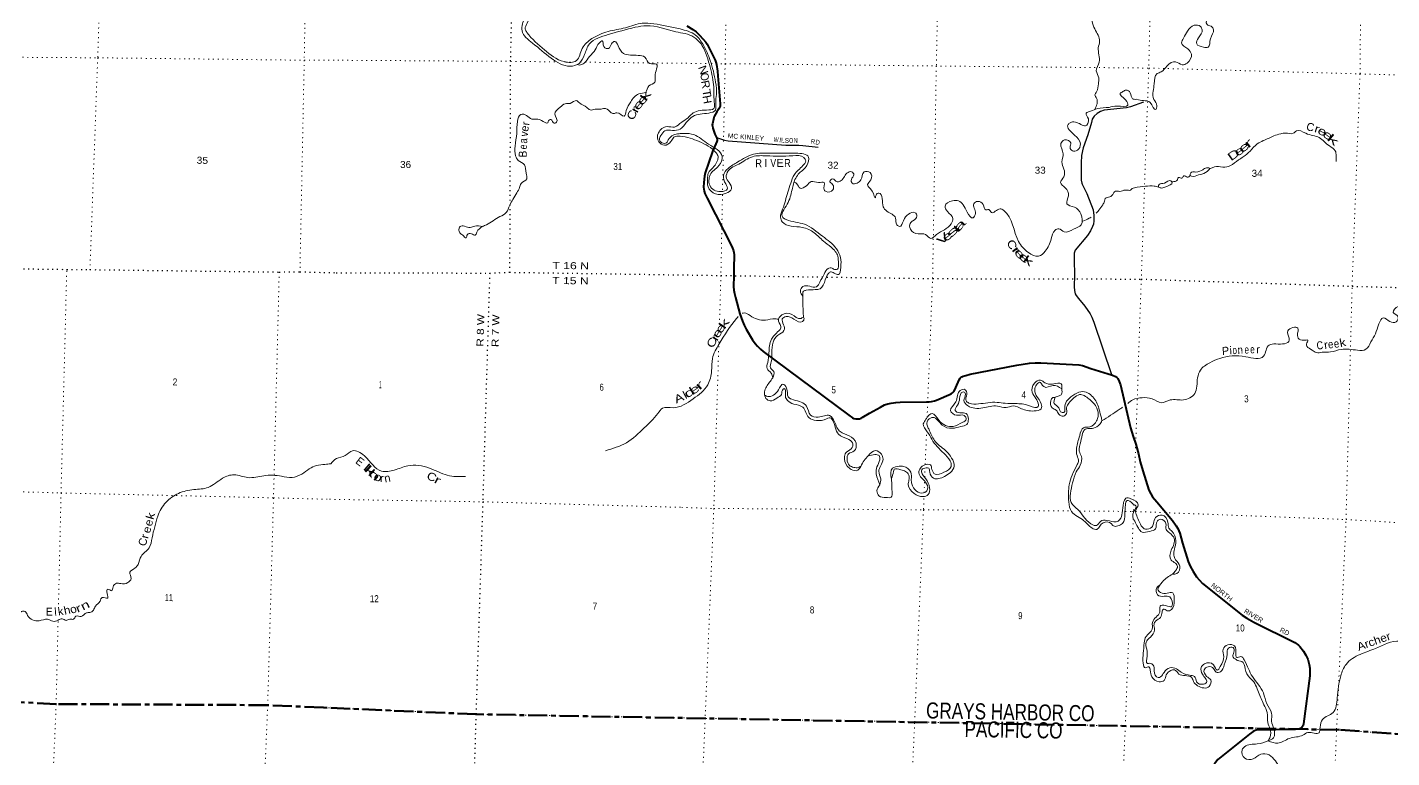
# Model space of a CAD drawing. Header units: feet. Extents: x -757852 to -501257, y -360805 to -170898.
# Drawn here: x -667449 to -633352, y -250589 to -232356 of the extents above; entities that cross this region are included whole.
import ezdxf
from ezdxf.enums import TextEntityAlignment as Align

# ---------------------------------------------------------------- set-up
doc = ezdxf.new("R2010")
doc.units = ezdxf.units.FT
doc.header["$LTSCALE"] = 80
doc.linetypes.add('DOTTED', pattern=[1.5, 0.3, -1.2])
doc.linetypes.add('LONG_DASH_SHORT_DASH', pattern=[9.9, 6, -1.2, 1.5, -1.2])
for name, color, linetype, lineweight in [('11', 7, 'LONG_DASH_SHORT_DASH', 60), ('26', 7, 'Continuous', 40), ('27', 7, 'Continuous', 13), ('29', 7, 'Continuous', 25), ('39', 7, 'Continuous', 13), ('41', 7, 'Continuous', 13), ('6', 7, 'DOTTED', 25), ('7', 7, 'DOTTED', 13)]:
    doc.layers.add(name, color=color, linetype=linetype, lineweight=lineweight)
doc.layers.add('12', color=7, linetype='Continuous')
doc.layers.add('30', color=7, linetype='Continuous')

msp = doc.modelspace()

# ---------------------------------------------------------------- linework, layer by layer
at = {"layer": '11'}
for points in [[(-660043.88, -249339.31), (-661440.85, -249277.41), (-666726.85, -249250.28), (-672030.42, -248983.75), (-677318.16, -248942.52), (-682575.42, -248879.8), (-687321.2, -248813.02), (-691470.39, -248582.53)], [(-628624.4, -250336.69), (-634658.23, -249892.33), (-634658.31, -249894.33), (-656215.38, -249505.67), (-660043.88, -249339.31)]]:
    msp.add_lwpolyline(points, dxfattribs=at)
at = {"layer": '26'}
for points in [[(-650963.66, -232316.37), (-650815.52, -232411.55), (-650737.02, -232467.37), (-650658.27, -232541.48), (-650559.35, -232649.28), (-650495.3, -232725.77), (-650459.15, -232774.35), (-650429.71, -232827.97), (-650259.75, -233172.53), (-650240.16, -233222.93), (-650225.7, -233287.02), (-650203.98, -233450.28), (-650194.67, -233563.85)], [(-650194.67, -233563.85), (-650136.8, -234269.58), (-650137.9, -234325.77), (-650146.37, -234361.74), (-650164.75, -234393.99), (-650218.72, -234463.52), (-650253.59, -234524.23), (-650280.45, -234582.11), (-650300.42, -234651.43), (-650327.96, -234764.02), (-650331.57, -234792.45), (-650327.15, -234823.39), (-650315.57, -234871.51), (-650264.28, -235020.95), (-650217.81, -235121.33), (-650210.2, -235153.7), (-650210.2, -235164.04), (-650212.27, -235185.74), (-650217.1, -235207.85), (-650323.3, -235457.17), (-650512.66, -235984.87), (-650526.81, -236071.03), (-650538.3, -236233.3), (-650547.47, -236343.9), (-650543.34, -236393.51), (-650534.26, -236442.66), (-650516.48, -236507.21), (-650462.65, -236622.46), (-649833.23, -237845.84), (-649801.66, -237935.63), (-649791.33, -237981.11), (-649786.21, -238036.75), (-649789.11, -238374.58), (-649794.12, -238557.43), (-649798.5, -238828.82), (-649790.29, -238916.53), (-649777.9, -238999.21), (-649752.63, -239102.16), (-649641.26, -239504.78), (-649578.54, -239688.64), (-649537.22, -239794.06), (-649487.07, -239892.98), (-649327.53, -240158.93), (-649259.35, -240251.96), (-649199.44, -240313.97), (-649127.13, -240390.46), (-649061.65, -240452.66), (-646922.34, -242040.57), (-646828.77, -242103.14), (-646791.58, -242121.75), (-646744.67, -242131.97), (-646692.42, -242134.15), (-646651.1, -242127.95), (-646611.85, -242113.48), (-646582.32, -242098.06), (-646401.04, -241990.46), (-646123.19, -241835.58)], [(-646123.19, -241835.58), (-646026.65, -241781.76), (-645943.52, -241752.76), (-645859.9, -241737.96), (-645741.06, -241721.75), (-645633.54, -241714.59), (-644981.05, -241707.81), (-644909.52, -241704.19), (-644849.61, -241693.85), (-644779.36, -241677.31), (-644727.63, -241661.35), (-644363.28, -241504.55), (-644320.73, -241472.66), (-644289.74, -241435.45), (-644244.55, -241348.25), (-644164.79, -241158.25), (-644137.89, -241116.07), (-644123.43, -241101.6), (-644094.51, -241082.99), (-644062.67, -241067.69), (-643997.41, -241045.78), (-643889.58, -241016.09), (-642721.37, -240790.01), (-642407.42, -240739.88), (-642260.99, -240728.47), (-642118.44, -240734.67), (-641166.83, -240778.12), (-641078.24, -240797.72), (-640868.64, -240876.22), (-640333.33, -241037.87), (-640256, -241070.6), (-640219.85, -241096.44), (-640199.65, -241121.52), (-640159.93, -241199.8), (-640129.44, -241285.18), (-639876.45, -242351.09), (-639808.71, -242570.36), (-639746.74, -242760.54), (-639693.02, -242942.46), (-639680.1, -243004.43), (-639639.34, -243201.14), (-639571.67, -243431.08), (-639421.1, -243913.67), (-639374.87, -244005), (-639326.77, -244078.27), (-639222.69, -244198.99), (-638832.08, -244668.81), (-638736.49, -244800.88), (-638695.17, -244867.03), (-638648.9, -244983.7), (-638575.9, -245231.95), (-638438.39, -245687.89), (-638391.49, -245811.74), (-638313.36, -245944.2), (-638231.78, -246074.1), (-638155.97, -246154.9), (-638077.15, -246241.04), (-637090.83, -247029.75), (-636972.18, -247103.75), (-636799.66, -247206.03), (-635772.25, -247710.69), (-635680.98, -247779.72), (-635649.98, -247810.74), (-635557.07, -247926.26), (-635495.04, -248031.92), (-635448.28, -248133.66), (-635412.4, -248259.32), (-635400.25, -248350.76), (-635395.66, -248546.06), (-635558.51, -249746.64), (-635566.31, -249783.89), (-635578.71, -249810.76), (-635599.37, -249837.63), (-635617.96, -249852.1), (-635657.21, -249866.57), (-635757.03, -249883.74)], [(-635757.03, -249883.74), (-636097.43, -249888.6), (-636248.64, -249894.78), (-636667.46, -249895.51), (-636739.77, -249901.72), (-636776.96, -249916.19), (-636814.14, -249934.79), (-636906.92, -249999.9), (-637698.36, -250636.92), (-637757.26, -250711.03), (-637779.99, -250746.17), (-637803.41, -250803.81), (-637829.57, -250899.15), (-637842.97, -250995.38), (-637869.49, -252525.12), (-637863.66, -252622.17), (-637844.88, -252723.21), (-637789.36, -252902.39), (-637751.23, -253010.48)]]:
    msp.add_lwpolyline(points, dxfattribs=at)
at = {"layer": '29'}
for points in [[(-639552.15, -234223.11), (-639882.72, -234337.89), (-639980.2, -234362.34), (-640539.67, -234424.65), (-640628.19, -234457.59), (-640715.62, -234508.24), (-640784.65, -234577.29), (-640836.53, -234652.83), (-640858.27, -234729.22), (-640947.3, -235043.25), (-641062.63, -235361.44), (-641102.16, -235553.3), (-641112.68, -235739.12), (-641114.59, -236004.8), (-641109.99, -236175.15), (-641097.57, -236243.87), (-641083.76, -236271.5), (-640967.13, -236503.69), (-640816.37, -236915.68), (-640793.86, -237054.15), (-640793.86, -237187.66), (-640806.8, -237266.5), (-640826.07, -237330.38), (-640881.29, -237436.26), (-640954.29, -237550.01), (-641258.62, -237919.67), (-641283.75, -237991.92), (-641291.39, -238168.1), (-641276.69, -238533.13), (-641290.84, -238831.22), (-641280.75, -238927.82), (-641258.62, -239010.77), (-641240.22, -239047.6), (-641182, -239124.29), (-641018.63, -239314.11), (-640883.62, -239511.34), (-640844.47, -239595.45), (-640799.13, -239715.53), (-640357.87, -241027.48)], [(-650224.83, -235106.16), (-650022.18, -235175.86), (-649937.34, -235189.6), (-648495.28, -235302.35), (-648165.71, -235300.09), (-648066.08, -235303.42), (-647688.17, -235349.49)]]:
    msp.add_lwpolyline(points, dxfattribs=at)
at = {"layer": '39'}
for points in [[(-640248.23, -220113.75), (-640119.22, -220413.12), (-639933.83, -220693.3), (-639976.19, -220868.79), (-640295.21, -221187.27), (-640570.31, -221400.71), (-640660.82, -221687.13), (-640717.88, -221880.2), (-640810.32, -221991.55), (-640945.5, -222232.11), (-641232.94, -222453.16), (-641487.92, -222608.99), (-641594.62, -222840.51), (-641516.63, -223084.67), (-641523.38, -223277.53), (-641508.93, -223497.29), (-641469.93, -223820.52), (-641165.3, -224028.52), (-640941.68, -224078.75), (-640883.82, -224092.89), (-640926.8, -224401.12), (-640712.03, -224704.47), (-640543.53, -224949.85), (-640362.55, -225183.61), (-640145.96, -225434.74), (-640175.57, -225763.56), (-640194.39, -225841.33), (-640306.6, -226000.25), (-640246.97, -226366.45), (-640180.9, -226606.16), (-640042.59, -227081.78), (-640125.19, -227487.15), (-640121.07, -227714.59), (-639861.53, -228003.46), (-639638, -228114.03), (-639507.78, -228245.4), (-639546.26, -228425.05), (-639459.5, -228591.08), (-639356.45, -228751.66), (-639218.83, -228786.74), (-639059.02, -228935.27), (-638929.31, -229139.03), (-638810.93, -229263.95), (-638796.12, -229588.32), (-638878.53, -230046), (-638737.89, -230282.34), (-638675.6, -230457.55), (-638618.54, -230552.11), (-638632.85, -230615.97), (-638616.47, -230723.16), (-638616.04, -230825.76), (-638403.76, -230970.12), (-638416.65, -231108.45), (-638388.07, -231212.06), (-638271.28, -231324.85), (-638216.09, -231415.32), (-638225.75, -231461.24), (-638200.17, -231592.9), (-638165.52, -231753.04), (-638071.47, -231883.12), (-637964.54, -232047.86), (-637966.95, -232289.14), (-637867.65, -232326.89), (-637802.34, -232415.71), (-637882.7, -232642.15), (-637936.38, -232853.44), (-638055.03, -232851.21), (-638225.13, -232766.69), (-638181.67, -232617.38), (-638088.08, -232415.56), (-638129.63, -232337.64), (-638285.48, -232305.92), (-638453.47, -232448.77), (-638558.27, -232626.05), (-638602.75, -232747.16), (-638449.04, -232897.48), (-638357, -233027.49), (-638463.35, -233248.97), (-638589.57, -233290.72), (-638751.91, -233214.52), (-638966.94, -233321.49), (-639112.97, -233469.14), (-639215.07, -233511.76), (-639286.3, -233764.67), (-639314.94, -233950.71), (-639293.98, -234156.62), (-639223.08, -234316.05), (-639252.58, -234411.55), (-639387.3, -234235.76), (-639552.56, -234185.6), (-639724.49, -234153.31)], [(-640770.42, -234403.84), (-640727.72, -234127.52), (-640767.04, -234043.65), (-640728.06, -233964.58), (-640681.05, -233771.15), (-640671.76, -233620.63), (-640733.98, -233443.41), (-640661.86, -233222.72), (-640683.59, -232865.91), (-640651.91, -232708.14), (-640773.88, -232398.04), (-640843, -232015.41), (-640695.97, -231666.65), (-640563.75, -231395.81), (-640711.39, -231014.39), (-640975.18, -230616.76), (-641561.81, -230129.14), (-641732.43, -230117.01), (-641862.53, -229866.97), (-642132.14, -229750.73), (-642253.64, -229484.9), (-642416.52, -229078.8), (-642692.98, -228813.47), (-642983.36, -228658.27), (-643200.76, -228660.56), (-643408.64, -228447.97), (-643632.28, -228283.09), (-643863.5, -228047.53), (-644088.38, -228033.46), (-644457.55, -228002.17), (-644848.74, -228082.73), (-645129.28, -228221.55), (-645303.75, -228434.57), (-645569.73, -228847.47), (-645821.6, -229029.55), (-646122.5, -229002.71), (-646351.13, -228980.46), (-646501.35, -229075.67), (-646595, -229106.52), (-646767.9, -228929.37), (-647091.71, -228406.89), (-647095.79, -228235.77)], [(-659537.65, -231805.61), (-659320.69, -231924.45), (-659224.64, -231939.95), (-659002.22, -231736.7), (-658821.41, -231745.17), (-658629.38, -231778.18), (-658612.95, -231481.07), (-658594.78, -231019.09), (-658403.68, -230675.93), (-658143.51, -230371.44), (-657812.65, -230232.4), (-657639.36, -230168.19), (-657472.57, -230059.5), (-657237.53, -230013.59), (-657086.31, -230004.91), (-656812.66, -230062.96), (-656540.44, -230219.52), (-656259.87, -230310.01), (-655981.28, -230342.09), (-655951.01, -230224.49), (-655957.28, -230001), (-656034.72, -229913.75), (-656293.73, -229954.78), (-656664.51, -229969.69), (-656989.52, -229769.01), (-657068.14, -229542.93), (-656790.72, -229263.19), (-656564.68, -229186.79), (-656138.96, -229212.06), (-655762.51, -229380.39), (-655380.32, -229556.97), (-655142.9, -229730.39), (-655038.16, -230130.39), (-654910.41, -230505.06), (-654838.8, -230759.05), (-654678.57, -231183.15), (-654776.59, -231684.52), (-654957.4, -232251.32), (-655004.81, -232398.48), (-654961.54, -232484.5), (-654527.9, -232916.36), (-654029.19, -233213.77), (-653726.46, -233188.38), (-653580.99, -232883.82), (-653339, -232639.02), (-652936.33, -232460.31), (-652502.44, -232367.2), (-652079.91, -232253.56), (-651794.66, -232267.78), (-651137.17, -232397.87), (-650748.17, -232552.57), (-650561.23, -232788.56), (-650381.99, -233187.19), (-650247.94, -233727.03), (-650226.4, -234031.52), (-650245.98, -234246.05), (-650252.09, -234420.83), (-650415.68, -234495.44), (-650817.06, -234579.66), (-650979.38, -234732.76), (-651136.15, -234900.15), (-651324.33, -234929.63), (-651515.89, -234940.89), (-651614.42, -235054.03), (-651652.38, -235161.29), (-651588.73, -235240), (-651471.88, -235236.13), (-651429.23, -235167.25), (-651306.29, -235046.94), (-651162.26, -235013.87), (-651035.23, -235006.34), (-650794.76, -235035.04), (-650422.85, -235275.62), (-650083.27, -235577.4), (-650165.85, -235809.79), (-650385.1, -236037.3), (-650412.66, -236134.87), (-650394.3, -236300.47), (-650283.89, -236423.09), (-650122.01, -236455.02), (-649955.03, -236398.63), (-649994.68, -236266.47), (-650051.54, -236051.23), (-649934.82, -235878.39), (-649695.79, -235717.97), (-649298.51, -235520.96), (-648901.39, -235500.96), (-648241.27, -235498.39), (-647926.75, -235596.12), (-647968.15, -235801.82), (-648158, -235994.17)], [(-648068.34, -239068.85), (-648130.31, -238941.93), (-648063.93, -238827.64), (-647896.62, -238819.53), (-647728.01, -238831.59), (-647643.48, -238715.94), (-647535.82, -238514.62), (-647438.45, -238377.29), (-647335.6, -238370.91), (-647258.34, -238405.85), (-647205.6, -238393.66), (-647178.57, -238253.82), (-647192.27, -238070.29), (-647359.54, -237847.08), (-647555.31, -237691.24), (-647783.5, -237483.95), (-648080.68, -237350.64), (-648580.92, -237212.08), (-648627.23, -237097.78), (-648573.84, -236894.52), (-648446.46, -236474.66), (-648370.19, -236250.09), (-648280.13, -236034.06), (-648064.97, -235808.42), (-647996.44, -235690.18), (-648039.93, -235610.18), (-648319.96, -235561.96), (-648974.05, -235564.74), (-649328.97, -235586.25), (-649669.41, -235769.2), (-649935.06, -235942.75), (-649980.46, -236089.97), (-649909.01, -236233.33), (-649850.17, -236392.32), (-649986.68, -236498.07), (-650248.8, -236512.85), (-650435.9, -236339.21), (-650448.62, -236127.55), (-650432.21, -236003.43), (-650287.14, -235825.57), (-650206.06, -235693.7), (-650186.12, -235583.79), (-650237.08, -235487.43), (-650659.97, -235208.82), (-651132.22, -235075.28), (-651290.1, -235101.82), (-651364.17, -235205.78), (-651528.47, -235300.49), (-651664.4, -235217.18), (-651678.71, -234993.4), (-651461.92, -234836.21), (-651273.07, -234844.97), (-651095.8, -234724.58), (-650937.04, -234615.6), (-650843.23, -234522.4), (-650477.46, -234420.82), (-650290.95, -234381.22), (-650281.1, -234214.62), (-650298.36, -233787.58), (-650403.46, -233282.98), (-650618.74, -232764.38), (-650790.05, -232599.35), (-651240.18, -232466.61), (-651975.5, -232317.64), (-652254.53, -232355.94), (-652929.02, -232539.02), (-653399.98, -232771.61), (-653524.02, -233038.72), (-653660.45, -233257.12), (-653882.26, -233327.64), (-654354.26, -233129.75), (-654823.89, -232748.9), (-655084.88, -232443.89), (-655072.8, -232271.34), (-654959.98, -231979.69), (-654833.95, -231483.34), (-654783.05, -231121.09), (-654857.97, -230846.86), (-655133.23, -230086.76), (-655202.73, -229772.5), (-655422.79, -229678.15), (-655901.75, -229391.5), (-656355.55, -229248.57), (-656787.78, -229351.8), (-656969.21, -229476.06), (-656972.68, -229632.83), (-656772.38, -229889.41), (-656547.28, -229897.45), (-656093.79, -229819.11), (-655920.93, -229939.94), (-655869.63, -230199.24)], [(-656074.67, -237326.5), (-655972.56, -237283.89), (-655637.45, -237080.64), (-655478.97, -236979.69), (-655394.13, -236797.67), (-655312.62, -236653.75), (-655216.14, -236484.21), (-655145.25, -236356), (-655107.57, -236256.77), (-654968.56, -236137.03), (-654985.82, -235997.63), (-655026.82, -235788.98), (-655179.85, -235676.91), (-655246.21, -235562.91), (-655260.08, -235324.05), (-655218.76, -235005.71), (-655200.25, -234706.66), (-655113.67, -234532.75), (-654971.54, -234553.92), (-654839.91, -234645.12), (-654693.19, -234650.36), (-654560.36, -234707.4), (-654442.84, -234741.77), (-654422.72, -234684.16), (-654365.46, -234658.04), (-654286.15, -234749.38), (-654224.94, -234725.42), (-654266.15, -234522.8), (-654133.28, -234348.53), (-654005.58, -234264.59), (-653878.47, -234255.05), (-653725.14, -234186.11), (-653652.68, -234243.01), (-653465.4, -234354.29), (-653385.11, -234417.5), (-653257.72, -234399.93), (-653110.87, -234401.15), (-652997.47, -234381.07), (-652856.35, -234488.69), (-652772.36, -234503.76), (-652715.46, -234487.69), (-652535.31, -234572.58), (-652482.23, -234435.68), (-652369.92, -234216.43), (-652163.78, -234018.62), (-651995.14, -233972.35), (-651913.36, -233820.39), (-651765.07, -233723.11), (-651759.55, -233622.73), (-651735, -233438.56), (-651723.28, -233276.05), (-651893.76, -233259.9), (-652015.03, -233102.7), (-652180.44, -233056.56), (-652377.33, -233047.51), (-652552.99, -233007.04), (-652683.19, -232817.34), (-652769.91, -232707.63), (-652848.46, -232767.18), (-652922.95, -232883.19), (-653040.05, -232836.77), (-653079.34, -232694.56), (-653153.45, -232742.2), (-653254.24, -232919.63), (-653396.8, -233083.5), (-653531.47, -233251.67), (-653655.83, -233297.51), (-653695.4, -233287.55)], [(-639724.49, -234153.31), (-639830.66, -234139.46), (-639887.76, -233988.57), (-639988.08, -233922.63), (-640071.96, -233961.88), (-640135.74, -234001.84), (-640000.74, -234169.59), (-639945.02, -234302.32), (-640216.59, -234320.55), (-640414.73, -234353.99), (-640706.5, -234383.73), (-640879.86, -234449.95), (-640988.34, -234502.4), (-640932.9, -234643.17), (-641005.41, -234817.58), (-641116.76, -234779.41), (-641388.97, -234737.5), (-641440.97, -234785.93), (-641276.98, -235045.23), (-641131.68, -235263.64), (-641205.78, -235425.93), (-641331.09, -235441.56), (-641390.51, -235356.97), (-641372.23, -235236.94), (-641530.83, -235168.92), (-641618.47, -235258.31), (-641561.14, -235517.82), (-641596.31, -235717.71), (-641542.13, -235894.64), (-641548.8, -236085.49), (-641626.22, -236227.55), (-641508.12, -236360.5), (-641428.58, -236560.47), (-641467.84, -236762.22), (-641279.58, -236845.38), (-641122.48, -237013.92), (-641113.81, -237283.76), (-641304.93, -237397.62), (-641536.65, -237463.77), (-641672.79, -237386.49), (-641764.57, -237421.43), (-641860.73, -237639.25), (-642010.29, -237945.68), (-642179.59, -238068.36), (-642428, -237979.03), (-642675.98, -237704.66), (-643053.17, -236924.82), (-643140.41, -236887.51), (-643356.82, -236976.33), (-643422.83, -236907.59), (-643497.54, -236914.98), (-643563.25, -236779.88), (-643691.28, -236700.88), (-643798.04, -236761.43), (-643754.29, -237006.38), (-643812.35, -237112.92), (-643960.17, -236966.84), (-644179.87, -236689.46), (-644330.74, -236688.09), (-644514.39, -236818.31), (-644454.86, -236957.21), (-644321.95, -237126.9), (-644360.82, -237260.28), (-644531.03, -237409.08), (-644726.46, -237530.83), (-644870.66, -237626.25), (-645002.08, -237529.02), (-645186.7, -237514.38), (-645379.65, -237392.83), (-645384.71, -237249.84), (-645316, -237183.91), (-645215.31, -237066.82), (-645264.76, -236984.59), (-645427.09, -237023.05), (-645553.43, -237183.47), (-645653.09, -237328.76), (-645716, -237286.28), (-645750.36, -237118.1), (-645965.75, -236947.48), (-646060.43, -236835.48), (-646083.41, -236629.49), (-646169.28, -236495.68), (-646239.37, -236543.46), (-646255.83, -236611.26), (-646336.56, -236445.45), (-646449.52, -236280.5), (-646366.99, -236164.77), (-646386.72, -235981.03), (-646535.09, -235965.67), (-646614.4, -236161.97), (-646711.95, -236246.98)], [(-639949.95, -241743.82), (-639821.94, -241656.54), (-639588.63, -241602.52), (-639342.06, -241629.43), (-639104.05, -241728.45), (-638888.34, -241659.72), (-638554.23, -241657.58), (-638272.99, -241498.67), (-638202.8, -241102.91), (-638133.96, -240918.3), (-637899.97, -240729.54), (-637644.67, -240622), (-636999.29, -240580.69), (-636554.01, -240564.42), (-636417.55, -240287.69), (-636243.59, -240261.73), (-635914.28, -240166.89), (-635918.48, -240114.44), (-635950.42, -239934.28), (-635818.7, -239850.48), (-635700.4, -239862.75), (-635706.87, -240047.58), (-635689.02, -240112.58), (-635546.14, -240169.98), (-635451.47, -240167.33), (-635478.96, -240262.9), (-635470.74, -240315.49), (-635339.32, -240412.71), (-635234.91, -240476.78), (-635093.8, -240469.76), (-634878.19, -240461.37), (-634616.33, -240396.3), (-634204.54, -240417.05), (-633996.47, -240394.31), (-633873.37, -240211.65), (-633759.55, -240006.52), (-633672.52, -239762.22), (-633562.46, -239607.25), (-633394.79, -239703.76), (-633241.91, -239705.2), (-633189.46, -239586.39), (-633312.28, -239473.38), (-633188.43, -239326.95), (-632889.4, -239349.7), (-632645.2, -239271.93), (-632305.93, -239064.81), (-632047.58, -238812.55), (-631887.77, -238673.44), (-631716.53, -238552.83), (-631597.64, -238490.7), (-631487.05, -238377.99), (-631348.68, -238449.31), (-631288.15, -238387.11), (-631161.66, -238222.67), (-630880.63, -238069.78), (-630803.47, -237877.43), (-630618.55, -237538.07), (-630388.4, -237286.81), (-630156.38, -237154.3), (-629991.1, -237031.48), (-630077.96, -236925.79), (-630166.54, -236811.99), (-630112.5, -236705.31), (-630092.11, -236525.01), (-629778.77, -236196.27), (-629424.46, -235846.87), (-629280.84, -235652.87), (-629185.87, -235469.19), (-628881.92, -235063.69), (-628594.7, -234734.01), (-628378.14, -234468.2), (-628190.3, -234275.77)], [(-637902.68, -235881.77), (-637818.14, -235858.74), (-637781.33, -235841.95), (-637574.32, -235849.35), (-637383.78, -235809.89), (-637177.54, -235666.4), (-637060.17, -235590.14), (-636892.11, -235445.29), (-636710.79, -235266.71), (-636563.06, -235185.5), (-636434.27, -235127.74), (-636297.37, -235068.27), (-636126.44, -235014.03), (-636001.06, -234996.39), (-635814.08, -235001.06), (-635731.44, -234939.64), (-635498.19, -235002.29), (-635161.91, -235110.85), (-634909.61, -235319), (-634760.87, -235438.96), (-634743.05, -235562.3), (-634743.95, -235703.07)], [(-646711.95, -236246.98), (-646832.82, -236250.71), (-646855.58, -236153.35), (-646791.14, -236036.98), (-646848.9, -235962.5), (-646964.86, -235998.59), (-647134.89, -236199.69), (-647211.76, -236211.02), (-647328.08, -236142.5), (-647394.29, -236194.44), (-647322.95, -236283.49), (-647317.54, -236416.43), (-647488.05, -236458.62), (-647536.68, -236410.62), (-647534.44, -236231.68), (-647677.28, -236230.6), (-647859.47, -236203.97), (-647975.88, -236310.44), (-648134.96, -236371.14), (-648221.61, -236259.42), (-648274.89, -236219.95)], [(-638390.54, -236057.53), (-638374.01, -235987.72), (-638244.55, -235968.21), (-638071.47, -235910.03), (-637981.28, -235862.97), (-637907.27, -235875.67), (-638001.36, -235976.9), (-638180.75, -236042.9), (-638352.85, -236072.96), (-638390.54, -236057.53)], [(-648158, -235994.17), (-648247.04, -236123.75), (-648337.63, -236412.17), (-648460.95, -236773.85), (-648569.02, -237101.87), (-648484.28, -237153.18), (-648027.7, -237274.08), (-647577.23, -237569.77), (-647230.03, -237883.89), (-647125.07, -238104.88), (-647119.57, -238350.47), (-647180.16, -238529.33), (-647283.47, -238491.45), (-647378.96, -238459.88), (-647433.04, -238510.24), (-647506.57, -238656.46), (-647637.32, -238885.12), (-647756.74, -238904.99), (-647982.61, -238919.04), (-648049.92, -238944.8), (-648068.34, -239068.85)], [(-639183.38, -236345), (-639162.97, -236279.36), (-639032.94, -236243.77), (-638869.98, -236187.24), (-638839.23, -236228.57), (-638993.9, -236335.68), (-639099.67, -236368.11), (-639182.97, -236343.68)], [(-638840.89, -236209.6), (-638708.07, -236160.84), (-638675.89, -236103.66), (-638598.14, -236124.54), (-638547.8, -236066), (-638460.28, -236095.27), (-638390.54, -236057.53)], [(-640741.25, -236997.69), (-640670.57, -236923.46), (-640571.12, -236784.2), (-640531.93, -236699.11), (-640509.44, -236631.52), (-640397.21, -236587.26), (-640318.81, -236531.73), (-640282.32, -236466.65), (-640219.1, -236442.76), (-640146.96, -236451.38), (-640008.96, -236418.09), (-639868, -236415.08), (-639836.73, -236384.01), (-639777.53, -236359.98), (-639506.6, -236323.4), (-639287.11, -236319.17), (-639180.99, -236344.26)], [(-656074.67, -237326.5), (-656265.6, -237319.68), (-656377.47, -237353.9), (-656634.23, -237330.65), (-656660.88, -237402.11), (-656641.72, -237487.27), (-656565.38, -237548.33), (-656485.01, -237609.54), (-656450.12, -237532.34), (-656348.71, -237509.81), (-656257.39, -237545.26), (-656216.6, -237472.29), (-656068.94, -237324.11)], [(-641072.6, -237198.74), (-640910.94, -237122.05), (-640860.17, -237094)], [(-648068.34, -239068.85), (-648066.3, -239298.23), (-648059.16, -239439.28), (-648052.3, -239588.38)], [(-652998.53, -242925.64), (-652476.44, -242727.06), (-652030.92, -242358.79), (-651694.34, -241998.7), (-651570.99, -241866.33), (-651310.95, -241853.49), (-650810.2, -241632.02), (-650443.69, -241279.04), (-650347.05, -240932.5), (-650326.18, -240623.48), (-650156.42, -240257.43), (-649723.72, -239623.19), (-649680.39, -239574.21)], [(-649580.16, -239493.72), (-649533.76, -239485.16), (-649387.22, -239552.75), (-649004.85, -239666.98), (-648756.11, -239631.62), (-648665.98, -239649.47)], [(-648052.3, -239588.38), (-648128.14, -239627.91), (-648341.89, -239525.73), (-648589.66, -239532.97), (-648675.6, -239688.8), (-648615.25, -239861.93), (-648670.18, -239936.41), (-648854.56, -240145.04), (-648914.67, -240482.83), (-648945.28, -240725.12), (-648962.61, -240875.36), (-648857.94, -240989.73), (-648817.8, -241107.82)], [(-648817.8, -241107.82), (-648796.24, -240951.7), (-648875.41, -240856.35), (-648856, -240704.17), (-648840.23, -240483.48), (-648806.63, -240213.13), (-648698.23, -240048.04), (-648539.05, -239927.01), (-648547.99, -239779.86), (-648583.26, -239637.79), (-648486.95, -239577.82), (-648289.63, -239642.25), (-648072.25, -239698.29), (-648037.56, -239627.12), (-648052.3, -239588.38)], [(-648817.8, -241107.82), (-648976.48, -241329.45), (-649027.2, -241456.37), (-649025.99, -241536.87)], [(-649025.99, -241536.87), (-648916.65, -241574.97), (-648765.68, -241516), (-648647.51, -241359.31), (-648571.78, -241265.46), (-648472.51, -241361.54), (-648434.02, -241584.17), (-648297.66, -241655.42), (-647977.35, -241817.72), (-647872.25, -242034.69), (-647685.02, -242089.65), (-647397.8, -242047.62), (-647278.54, -242204.75), (-647134.16, -242449.27), (-646908.48, -242555.89), (-646737.88, -242741.01), (-646784.75, -242930.42), (-646926.16, -243003.81), (-646961.16, -243141.35), (-646904.06, -243292.24), (-646795.13, -243342.4), (-646684.6, -243346.34), (-646621.1, -243314.42)], [(-646621.17, -243316.43), (-646697.04, -243414.29), (-646859.34, -243394.41), (-646956.94, -243308.45), (-647029.25, -243074.55), (-646966.61, -242952.08), (-646831.97, -242842.24), (-646829.98, -242727.66), (-646953.36, -242630.73), (-647174.73, -242516.21), (-647258.92, -242334.18), (-647413.97, -242104.66), (-647473.25, -242133.43), (-647730.1, -242170.51), (-647914.77, -242099.55), (-648070.71, -241840.53), (-648293.28, -241760.17), (-648453.19, -241671.99), (-648503.65, -241561.31), (-648533.37, -241375.45), (-648559.99, -241388.58), (-648602.81, -241519.81), (-648716.65, -241610.28), (-648884.2, -241682.74), (-648988.61, -241618.66), (-649025.99, -241536.87)], [(-645855.51, -243633.43), (-645830.02, -243364.81), (-645661.17, -243312.51), (-645550.77, -243320.48), (-645368.5, -243459.75), (-645356.88, -243645.21), (-645346.53, -243752.19), (-645226.1, -243933.5), (-645050.58, -243977.99), (-644968.22, -243924.61), (-644974.16, -243749.4), (-645169.81, -243474.89), (-645129.7, -243363.68), (-645022.17, -243281.03), (-644875.32, -243282.26), (-644842.94, -243392.03), (-644764.61, -243511.49), (-644543.65, -243465.08), (-644359.37, -243316.78), (-644388.76, -243178.96), (-644547.16, -242990.25), (-644846.8, -242639.61), (-644956.91, -242450.63), (-645056.75, -242255.97), (-644992.31, -242139.6), (-644947.64, -242070.8), (-644838.46, -241998.26), (-644671.17, -242163.14), (-644310.37, -242318.85), (-644069.36, -242216.83), (-643986.37, -242145.37), (-644039.27, -242046.93), (-644224.24, -242042.33), (-644374.98, -241922.3), (-644246.74, -241707.63), (-644134.05, -241420), (-644010.68, -241402.28), (-643972.41, -241516.29), (-643988.15, -241678.65), (-643915.69, -241735.55), (-643677.01, -241758.16), (-643212.8, -241718.42), (-643014.39, -241741.6), (-642749.1, -241751.08), (-642404.75, -241801.6), (-642188.26, -241825.43), (-642180.61, -241779.44), (-642332.73, -241468.27), (-642282.58, -241242.76), (-642128.97, -241165.78), (-642016.52, -241230.15), (-641828.51, -241263.01), (-641608.88, -241254.77), (-641599.17, -241379.82)], [(-641599.17, -241379.82), (-641815.64, -241297.67), (-642048.03, -241325.57), (-642152.9, -241217.23), (-642200.39, -241251.74), (-642270.93, -241369.9), (-642232.76, -241544.25), (-642109.29, -241753.83), (-642111.57, -241876.45), (-642288.66, -241934.48), (-642606.6, -241876.86), (-642809.42, -241807.26), (-642990.05, -241851.09), (-643206.05, -241813.2), (-643573.8, -241856.38), (-643950.16, -241800.7), (-644044.21, -241670.61), (-644004.43, -241511.12), (-644023.12, -241470.22), (-644077.17, -241462.26), (-644149.05, -241618.59), (-644203.32, -241789.64), (-644260.22, -241920.36), (-644141.53, -241978.91), (-643989.2, -241996.42), (-643931.75, -242137.26), (-643970.55, -242268.63), (-644121.32, -242321.58), (-644334.17, -242366.27), (-644586.88, -242284.83), (-644819.72, -242095.48), (-644876.56, -242109.54), (-644969.69, -242240.98), (-644942.85, -242336.48), (-644899.86, -242430.54), (-644754.38, -242701.25), (-644467.38, -242952.88), (-644350.05, -243107.93), (-644282.64, -243309.47), (-644378.78, -243468.96), (-644529.14, -243568.18), (-644800.42, -243614.81), (-644895.57, -243458.54), (-644922.41, -243363.04), (-644988.53, -243354.65), (-645094.79, -243401.14), (-645098.56, -243451.29), (-644994.13, -243630.01), (-644901.23, -243850.57), (-644937.42, -244022.26), (-645065.87, -244069.97), (-645284.48, -243991.76), (-645435.88, -243775.15), (-645415.65, -243657.19), (-645419.34, -243532.35), (-645498.72, -243443.02), (-645621.99, -243400.4), (-645782.63, -243390.64), (-645800.74, -243448.33), (-645854.56, -243623.37)], [(-641599.17, -241379.82), (-641603.88, -241514.42), (-641663.71, -241556.54), (-641761.31, -241592.9)], [(-638827.09, -246006.63), (-638751.65, -245920.82), (-638705.65, -245813.84), (-638757.17, -245733.56), (-638865.11, -245655.28), (-638862.49, -245407.96), (-638792.77, -245255.57), (-638790.86, -245112.17), (-638901.86, -244980.13), (-638987.27, -244890.59), (-638996.28, -244745.44), (-639133.38, -244637.96), (-639205.13, -244675.62), (-639258.45, -244876.88), (-639397.5, -244940.3), (-639591.22, -244955.5), (-639752.24, -244726.48), (-639821.54, -244579.18), (-639788.13, -244429.51), (-639739.98, -244318.59), (-639810.3, -244257.75), (-639968.2, -244169.64), (-640006.3, -244280.92), (-640018.12, -244503.76), (-640078.81, -244742.97), (-640195.61, -244803.16), (-640306.29, -244803.23), (-640362.54, -244742.89), (-640565.17, -244725.59), (-640646.5, -244807.17), (-640721.81, -244888.96), (-640839.47, -244858.6), (-641042.23, -244672.34), (-641350.25, -244446.11), (-641422.14, -244200.16), (-641409.32, -243776.2), (-641221.41, -243294.13), (-641181.8, -243196.99), (-641214.85, -243048.97), (-641226.4, -242861.5), (-641148.91, -242544.45), (-641053.59, -242350.73), (-640898, -242332.15), (-640725.56, -242177.4), (-640689.61, -242070.06), (-640720.49, -241859.77), (-640917.83, -241633.47), (-641153.48, -241524.48), (-641295.31, -241609.93), (-641420.47, -241736.2), (-641474.86, -241852.93), (-641482, -241999.51), (-641554.66, -242063.29), (-641667.74, -242017.01), (-641732.7, -241918.14), (-641841.13, -241853.92), (-641867.1, -241675.99), (-641824.24, -241601.09), (-641761.45, -241593.91)], [(-641761.31, -241592.9), (-641783.21, -241751.4), (-641720.66, -241803.92), (-641660.81, -241876.46), (-641625.37, -241956.17), (-641543.39, -241971.17), (-641519.75, -241813.11), (-641452.03, -241660.65), (-641273.78, -241512.14), (-641068.34, -241449.08), (-640792.45, -241615.83), (-640659.59, -241902.17), (-640608.34, -242105.15), (-640596.09, -242157.89), (-640724.73, -242326.27), (-640883.32, -242372.9), (-641008.63, -242388.54), (-641068, -242474.92), (-641124.03, -242696.19), (-641160.67, -242938.27), (-641106.82, -243066.91), (-641134.57, -243285.17), (-641233.14, -243456.64), (-641325.02, -243724.9), (-641380.66, -243992.45), (-641360.47, -244220.46), (-641197.48, -244393.24), (-640802.63, -244783.49), (-640728.55, -244794.18), (-640630.44, -244693.09), (-640468.46, -244664.68), (-640236.31, -244701.14), (-640152.08, -244651.85), (-640085.54, -244475.21), (-640050.84, -244231.05), (-639994.37, -244112.38), (-639874.06, -244124.73), (-639690.27, -244278.13), (-639752.24, -244438.84), (-639738.76, -244513.75), (-639677.36, -244656.74), (-639506.21, -244884.11), (-639345.47, -244833.54), (-639304.13, -244744.5), (-639256.72, -244597.35), (-639087.45, -244532.99), (-638944.7, -244709.07), (-638917.74, -244858.88), (-638847.92, -244933.78), (-638743.74, -245176.87), (-638783.13, -245382.64), (-638796.44, -245533.02), (-638754.15, -245647.17), (-638645.14, -245809.97), (-638717.79, -245988.41), (-638827.09, -246006.63)], [(-640593.05, -242180.51), (-640160.39, -241897.88), (-640079.47, -241841.35)], [(-656494.26, -243569.11), (-656954, -243538.61), (-657394.55, -243361.95), (-657941.82, -243302.17), (-658277.58, -243408.85), (-658594.38, -243433.73), (-659025.82, -243054.25), (-659321.27, -242929.04), (-659504.36, -243043.18), (-659720.48, -243123.96), (-659867.28, -243250.2)], [(-646621.17, -243316.43), (-646533.5, -243168.7), (-646432.88, -243053.62)], [(-646437.04, -243057.5), (-646249.23, -242923.41), (-646105.54, -243015.03), (-646063.39, -243133.2), (-646127.93, -243309.91), (-646168.6, -243437.19), (-646122.88, -243625.89), (-646142.22, -243776.06)], [(-646142.15, -243774.05), (-646231.36, -243505.35), (-646215.12, -243328.92), (-646146.5, -243150.35), (-646161.07, -243049.25), (-646266.82, -243023.35), (-646431.36, -243053.45)], [(-668228.67, -247848.8), (-668122.76, -247868.95), (-668067.16, -247791.69), (-668139.33, -247683.81), (-668166.23, -247621), (-668089.4, -247588.36), (-668042.08, -247525), (-668105.48, -247377.11), (-668066.98, -247249.29), (-667920.82, -247155.72), (-667753.55, -247112.79), (-667589.81, -246937.2), (-667503.6, -246938.89), (-667441.27, -247036.54), (-667155.04, -247172.72), (-666945.71, -247132.62), (-666808.29, -247183.52), (-666673.36, -247154.02), (-666576.45, -247119.76), (-666480.98, -247161.81), (-666386.11, -247129.51), (-666293.89, -247131.32), (-666234.36, -247058.15), (-666102.08, -247062.75), (-665972.04, -246972.89), (-665887.68, -246966.5), (-665798.38, -246909.99), (-665748.3, -246806.51), (-665631.68, -246684.24), (-665577.75, -246588.87), (-665445.77, -246609.53), (-665453.53, -246488.84), (-665437.49, -246382.68), (-665337.93, -246420.79), (-665304.04, -246325.03), (-665222.11, -246234.22), (-665111.96, -246242.41), (-664937.06, -246219.71), (-664854.94, -246118.87), (-664886.07, -245961.56), (-664755.69, -245853.62), (-664679.77, -245762.7), (-664605.83, -245563.25), (-664407.32, -245352.19), (-664330.35, -245098.56), (-664265.03, -244824.62), (-664189.83, -244558.9), (-663982.82, -244215.41), (-663671.74, -243990.48), (-663284.94, -243897.6), (-662928.92, -243842.3), (-662569.65, -243614.29), (-662281.23, -243527.52), (-661935.58, -243596.56), (-661539.62, -243550.07), (-661092.63, -243562.84), (-660832.47, -243592.04), (-660588.23, -243508.43), (-660401.29, -243379.5), (-660221.28, -243298.65), (-660010.14, -243268.63), (-659867.28, -243250.2)], [(-646142.22, -243776.06), (-646215.97, -243928.3), (-646168, -244052.72), (-645984.36, -244095.48), (-645861.21, -244083.79), (-645838.27, -243945.82), (-645845.17, -243740.41), (-645855.51, -243633.43)], [(-636440.3, -250167.34), (-636197.79, -250228.05), (-635907.84, -250107.67), (-635570.91, -250025.17), (-635443.91, -249961.32), (-635168.43, -249967.14), (-635141.55, -249831.32), (-635080.33, -249634.37), (-634816.68, -249460.75), (-634713.45, -249098.36), (-634623.57, -248542.39), (-634492.94, -248259.42), (-634140.13, -248010.54), (-633754.59, -247861.39), (-633142.62, -247682.11), (-632907.76, -247698.54), (-632581.33, -247398.43), (-632358.15, -247346.06), (-631811.92, -247263), (-631298.54, -247025.89), (-630771.79, -246636.38), (-630320.18, -246151.67), (-630065.36, -245885.21), (-629932.63, -245714.95), (-629733.79, -245553.1), (-629510.73, -245331.76), (-629366.36, -244886.36), (-629170.29, -244573.54), (-628965.24, -244464.21), (-628731.44, -244396.13), (-628462.2, -244378.31)], [(-638827.09, -246006.63), (-638964.84, -246090.21), (-639077.3, -246198.83), (-639144.57, -246280.91)], [(-639142.52, -246278.41), (-639221.39, -246348.56), (-639201.44, -246526.28), (-639041.65, -246560.15), (-638897.36, -246577.38), (-638862.73, -246622.87), (-638853.61, -246822.33), (-639001.35, -246788.89), (-639140.8, -246806.03), (-639148.01, -246954.62), (-639238.93, -247080.1), (-639330.13, -247213.62), (-639337.97, -247380.29), (-639489.21, -247561.95), (-639537.1, -247723.17), (-639560.17, -247979.81), (-639562.92, -248231.14), (-639502.54, -248345.94), (-639423.25, -248322.62), (-639385.72, -248400.4), (-639345.33, -248568.79), (-639160.63, -248696.08), (-639040.72, -248662.15), (-638985.34, -248517.29), (-638875.1, -248414.62), (-638781.88, -248395.83), (-638670.83, -248500.37), (-638515.26, -248540.12), (-638349.93, -248588.27), (-638302.99, -248684.48), (-638202.13, -248792.68), (-637910.93, -248809.12), (-637875.16, -248649.48), (-637976.64, -248559.36), (-638039.35, -248396.21), (-637940, -248317.29), (-637804.67, -248360.34), (-637739.57, -248455.19), (-637632.63, -248446.95), (-637535.94, -248271.38), (-637464.29, -248006.42), (-637430.95, -247858.76), (-637317.56, -247838.68), (-637293.57, -247958.21), (-637323.14, -248055.71), (-637239.6, -248141.17), (-637168.24, -248171.88), (-637094.29, -248186.59), (-637014.27, -248372.49), (-636899.26, -248593.83), (-636860.19, -248627.41), (-636682.58, -248957.6), (-636544.47, -249266.26), (-636464.8, -249462.21), (-636447.45, -249714.26), (-636392.57, -249871.1), (-636389.55, -250072.35), (-636441.23, -250169.07)], [(-636441.23, -250169.07), (-636303.76, -250093.52), (-636299.77, -249864.36), (-636353.74, -249681.4), (-636352.6, -249476.28), (-636471.28, -249244.74), (-636558.4, -248974.11), (-636683.95, -248766.47), (-636831.81, -248564.06), (-637038.63, -248148.35), (-637124.24, -248064.83), (-637225.72, -248089.37), (-637249.46, -248020.13), (-637277.9, -247797.85), (-637446.09, -247773.74), (-637562.64, -247884.23), (-637550.88, -248065.68), (-637636.11, -248316.08), (-637713.7, -248405.83), (-637805.53, -248269.79), (-638026.05, -248245.82), (-638115.91, -248341.17), (-638081.41, -248505.33), (-638002.66, -248612.74), (-637971.37, -248696.33), (-638051.79, -248751.79), (-638228.84, -248693.17), (-638276.59, -248562.73), (-638368.2, -248535.32), (-638612.94, -248456.17), (-638732.73, -248371.43), (-638892.81, -248345.6), (-639041.73, -248460.97), (-639126.05, -248570.59), (-639189.13, -248590.47), (-639287.74, -248417.98), (-639310.95, -248276.35), (-639395.97, -248233.08), (-639458.41, -248234.88), (-639462.21, -248055.72), (-639474.91, -247671.08), (-639383.32, -247583.84), (-639278.1, -247394.5), (-639291.34, -247255.24), (-639252.49, -247180.19), (-639128.53, -247088.07), (-639091.45, -246948.59), (-639054.9, -246881.51), (-638959.69, -246921.12), (-638856.07, -246892.64), (-638787.2, -246649.7), (-638823.44, -246477.44), (-638964.4, -246480.44), (-639126.98, -246468.6), (-639192.29, -246379.78), (-639144.57, -246280.91)], [(-636440.87, -250168.39), (-636711.55, -250245.9), (-637033.92, -250314.84), (-637086.9, -250391.4), (-637023.8, -250600.83), (-636815.13, -250618.34), (-636623.86, -250500.47), (-636417.28, -250519.92), (-636259.55, -250670.38), (-636140.77, -250841.57)]]:
    msp.add_spline(points, degree=3, dxfattribs=at)
at = {"layer": '6'}
for points in [[(-655300.27, -229720.64), (-655378.25, -233179.65), (-655396.32, -238471.11)], [(-691148.78, -237958.29), (-686988.11, -238254.66), (-682352.94, -238230.88), (-681679.11, -238232.02), (-677031.07, -238270.77), (-676405.51, -238278.99), (-671749.94, -238344.01), (-671146.28, -238343.77), (-666462.46, -238399.29), (-665882.97, -238404.6), (-661153.12, -238465.04), (-660635.62, -238461.11), (-659730.18, -238482.31)], [(-659730.18, -238482.31), (-655894.07, -238491.55), (-655396.32, -238471.11), (-650114.84, -238551.2), (-647576.33, -238588.87)], [(-655894.07, -238491.55), (-656067.65, -244201.87), (-656237.79, -249506.1), (-656392.7, -254760.39), (-656545.34, -259872.05), (-656552.52, -259962.3), (-656720.24, -265159.92), (-656727.07, -265240.13), (-656725.93, -265435.89)], [(-647468.97, -238590.46), (-644819.23, -238629.78), (-639611.81, -238640.84), (-634341.82, -238819.08), (-629056.78, -238969.7), (-628312.35, -238996.7)]]:
    msp.add_lwpolyline(points, dxfattribs=at)
at = {"layer": '7'}
for p, q in [((-654020.07, -233220.89), (-653783.72, -233223.48)), ((-653628.57, -233225.19), (-650418.02, -233260.42)), ((-650055.56, -235426.66), (-650074.97, -236449.55)), ((-645008.79, -243273.26), (-644975.28, -242425.31)), ((-645021.15, -243585.98), (-645012.33, -243362.78)), ((-645036.57, -243976.15), (-645024.7, -243675.68)), ((-641156.44, -244431.55), (-640082.22, -244440.16))]:
    msp.add_line(p, q, dxfattribs=at)
for points in [[(-649698.34, -219846.53), (-649766.46, -222723.53), (-649915.91, -227974.09), (-650010.49, -233266.84), (-650051.12, -235213.89)], [(-644962.16, -242093.19), (-644825.05, -238623.54), (-644731.42, -233300.58), (-644617.1, -228018.59), (-644468.95, -222747.87), (-644412.36, -219996.45)], [(-639077.65, -220146.51), (-639170.7, -222808.44), (-639300.29, -228124.08), (-639423.54, -233373.57), (-639611.81, -238640.84), (-639795.62, -244169.99)], [(-634928.75, -254739.85), (-634728.73, -249880.26), (-634493.21, -244642.84), (-634341.82, -238819.08), (-634144.32, -233517.94), (-634095.39, -228322.12), (-633985.78, -223060.08), (-633863.79, -220291.96)], [(-665572.27, -229482.05), (-665689.19, -233116.92), (-665882.97, -238404.6)], [(-660502.72, -231769.89), (-660528.16, -233177.76), (-660635.62, -238461.11)], [(-690990.47, -232728.26), (-686821.42, -232914.21), (-681633.49, -232931.39), (-676222.05, -233007.18), (-670926.97, -233084.71), (-665689.19, -233116.92), (-660528.16, -233177.76), (-659576.94, -233179.01)], [(-659576.94, -233179.01), (-655371.12, -233206.06), (-654203.82, -233218.87)], [(-650353.61, -233261.12), (-650008.41, -233264.91), (-644746.27, -233322.18), (-639423.54, -233373.57), (-634144.32, -233517.94), (-628962.41, -233682.97), (-628166.66, -233702.37)], [(-650076.6, -236535.63), (-650114.84, -238551.2), (-650149.51, -239688.7)], [(-666669.5, -246757.63), (-666605.62, -243981.26), (-666462.46, -238399.29)], [(-661153.12, -238465.04), (-661295.33, -244103.29), (-661440.85, -249277.41), (-661663.22, -254592.66), (-661712.97, -257564.76)], [(-650165.09, -240199.68), (-650292.15, -244367.99), (-650509.11, -249607.64), (-650730.4, -254825.92)], [(-691310.61, -243304.09), (-687179.81, -243538.37), (-682499.01, -243648.07), (-677177.91, -243728.12), (-671987.54, -243822.91), (-666605.62, -243981.26), (-661295.33, -244103.29), (-659893.63, -244139.08)], [(-645508.94, -254895.82), (-645273.28, -249699.6), (-645052.78, -244386.23), (-645040.43, -244073.64)], [(-659893.63, -244139.08), (-656067.65, -244201.87), (-651095.09, -244339.73), (-650292.15, -244367.99), (-645053.27, -244400.3), (-641368.86, -244429.84)], [(-640008.23, -244440.76), (-639826.81, -244442.21), (-639793.46, -244443.46)], [(-639799.03, -244272.65), (-639804.56, -244438.98), (-639806.14, -244480.34)], [(-639750.46, -244445.08), (-634493.21, -244642.84), (-629191.82, -244958.97), (-628477.74, -245006.63)], [(-639811.46, -244618.93), (-640009.92, -249797.64), (-640235.78, -254983.65), (-640347.22, -260297.26), (-640347.27, -260414.59), (-640443.16, -265687.18), (-640458.71, -265897.44)], [(-667252.15, -265131.07), (-667241.85, -264891.65), (-667068.42, -259726.11), (-666950.78, -254434.92), (-666726.85, -249250.28), (-666677.87, -247121.33)], [(-660043.88, -249339.31), (-656206.94, -249507.1), (-650487.47, -249606.86), (-645292.91, -249697.92), (-640003.95, -249798.83), (-634728.44, -249890.44), (-629382.06, -250282.5), (-628624.4, -250336.69)]]:
    msp.add_lwpolyline(points, dxfattribs=at)

# ---------------------------------------------------------------- texts
at = {"layer": '12', "width": 0.8}
for s, p in [('GRAYS HARBOR CO', (-644990.36, -249607.95)), ('PACIFIC CO', (-644029.89, -250069.94))]:
    msp.add_text(s, height=400, rotation=358.967, dxfattribs=at).set_placement(p)
at = {"layer": '27'}
for s, rotation, width, p in [('NORTH', 321.352, 1.1, (-637879.11, -246309.09)), ('RIVER', 329.049, 1.05, (-637054.64, -246962.83)), ('RD', 333.84, 1.05, (-636161.82, -247441.35))]:
    msp.add_text(s, height=120, rotation=rotation, dxfattribs=dict(at, width=width)).set_placement(p)
at = {"layer": '30', "width": 1.05}
msp.add_text('MC KINLEY', height=120, rotation=355.529, dxfattribs=at).set_placement((-649946.85, -235119.34))
at = {"layer": '30'}
for s, rotation, width, p in [('W', 355.529, 0.65, (-648739.06, -235219.18)), ('L', 355.529, 0.85, (-648570.25, -235231.48)), ('S', 355.529, 0.8, (-648471.53, -235240.1)), ('O', 0.393, 0.65, (-648357.81, -235240.9)), ('N', 0.393, 0.65, (-648244.83, -235242.4)), ('R', 353.05, 0.75, (-647819.75, -235268.76)), ('D', 353.05, 0.75, (-647704.89, -235284.78))]:
    msp.add_text(s, height=120, rotation=rotation, dxfattribs=dict(at, width=width)).set_placement(p, align=Align.CENTER)
msp.add_text('I', height=120, rotation=355.529, dxfattribs=at).set_placement((-648637.87, -235227.08), align=Align.CENTER)
at = {"layer": '41'}
for s, rotation, width, p in [('N', 289.936, 1.15, (-650649.7, -233455.81)), ('O', 285.498, 0.95, (-650614.86, -233618.27)), ('R', 281.74, 1.05, (-650594.27, -233801.82)), ('T', 279.684, 1.2, (-650565.32, -234013.36)), ('e', 52.123, 1.75, (-652103.04, -234346.62)), ('e', 49.01, 1.85, (-652001.04, -234227.32)), ('k', 53.75, 1.9, (-651917.86, -234122.69)), ('H', 280.363, 1.1, (-650559.39, -234176.05)), ('C', 64.381, 1.25, (-652250.39, -234585.78)), ('r', 61.392, 1.6, (-652176.25, -234452.91)), ('r', 342.924, 1.25, (-635246.12, -234981.97)), ('e', 332.691, 1.4, (-635132.68, -235039.33)), ('a', 86.372, 0.9, (-654955.64, -235195.03)), ('v', 83.198, 0.95, (-654937.79, -235030.06)), ('e', 39.138, 1.8, (-636984.8, -235422.39)), ('r', 42.377, 2.15, (-636868.42, -235322.6)), ('e', 324.794, 1.65, (-635002.88, -235129.05)), ('k', 319.535, 2.1, (-634883.84, -235239.4)), ('B', 88.664, 0.95, (-654967.34, -235521.33)), ('e', 86.545, 0.8, (-654961.53, -235346.78)), ('D', 35.536, 1.55, (-637247.3, -235617.92)), ('e', 33.527, 1.6, (-637110.78, -235525.38)), ('R', 0.337, 0.85, (-649171.19, -235848.11)), ('V', 0.665, 0.8, (-648805.43, -235842.99)), ('R', 359.822, 0.85, (-648451.83, -235843.9)), ('t', 43.093, 1.95, (-644152.83, -237448.94)), ('a', 47.58, 2.05, (-644074.75, -237363.5)), ('V', 39.786, 1.7, (-644507.59, -237708.47)), ('e', 36.942, 1.7, (-644399.76, -237645.61)), ('s', 45.396, 2.35, (-644263.95, -237527.44)), ('C', 296.279, 1.25, (-642930.42, -237823.41)), ('r', 306.84, 1.9, (-642810.54, -237976.91)), ('e', 310.111, 1.85, (-642718.16, -238078.89)), ('e', 318.42, 1.9, (-642596.45, -238182.93)), ('k', 324.85, 1.85, (-642491.82, -238264.42)), ('k', 55.332, 1.85, (-649955.91, -239808.7)), ('r', 59.726, 1.65, (-650178.38, -240148.65)), ('e', 59.726, 1.5, (-650122.12, -240041.73)), ('e', 58.103, 1.55, (-650046.03, -239923.09)), ('C', 61.087, 1.3, (-650256.69, -240273.5)), ('o', 3.079, 0.75, (-637270.73, -240514.28)), ('n', 3.079, 0.9, (-637131.76, -240508.55)), ('e', 1.943, 0.75, (-636971.78, -240501.7)), ('e', 1.943, 0.75, (-636828.4, -240494.85)), ('C', 6.165, 0.85, (-635137.37, -240394.6)), ('r', 9.372, 1.05, (-634979.66, -240379.78)), ('e', 7, 0.9, (-634866, -240366.65)), ('e', 8.761, 0.9, (-634717.46, -240351.08)), ('k', 11.393, 1.15, (-634559.96, -240323.34)), ('d', 31.239, 1.7, (-650857.14, -241559.11)), ('e', 34.107, 1.6, (-650721.08, -241474.91)), ('r', 42.408, 2.15, (-650586.19, -241362.6)), ('A', 24.434, 1.3, (-651124.7, -241701.77)), ('l', 28.31, 1.15, (-650968.56, -241626.32)), ('l', 319.191, 1.65, (-659031.44, -243413.9)), ('k', 315.471, 2.25, (-658944.4, -243507.78)), ('h', 318.827, 1.95, (-658843.33, -243606.43)), ('o', 333.335, 1.35, (-658725.06, -243671.92)), ('n', 10.358, 1.05, (-658433.78, -243704.66)), ('C', 335.049, 1.2, (-657384.18, -243667.78)), ('r', 332.209, 1.6, (-657239.15, -243744.67)), ('Archer', 19.543, 1.1, (-633766.71, -247777.55))]:
    msp.add_text(s, height=200, rotation=rotation, dxfattribs=dict(at, width=width)).set_placement(p, align=Align.CENTER)
for s, rotation, p in [('e', 79.27, (-654924.52, -234900.04)), ('r', 84.042, (-654900.08, -234768.08)), ('C', 346.609, (-635407, -234941.76)), ('I', 0.337, (-648995.18, -235847.17)), ('E', 0.665, (-648633.69, -235840.97)), ('P', 4.245, (-637497.63, -240530.86)), ('i', 4.245, (-637368.15, -240521.25)), ('r', 2.242, (-636688.58, -240494.96)), ('E', 322.485, (-659194.85, -243276.3)), ('r', 356.463, (-658594.86, -243708.55))]:
    msp.add_text(s, height=200, rotation=rotation, dxfattribs=at).set_placement(p, align=Align.CENTER)
for s, rotation, width, p in [('k', 73.369, 1.25, (-664299.61, -244661.18)), ('e', 74.745, 1.1, (-664387.98, -245002.77)), ('e', 73.71, 1.1, (-664344.58, -244829.94)), ('r', 76.171, 1.15, (-664430.87, -245136.2)), ('h', 12.323, 1.1, (-666514.12, -247022.04)), ('o', 16.921, 1.1, (-666349.63, -246999.94)), ('r', 21.065, 1.35, (-666194.52, -246970.83)), ('n', 26.015, 1.45, (-666059.7, -246918.01))]:
    msp.add_text(s, height=200, rotation=rotation, dxfattribs=dict(at, width=width)).set_placement(p)
for s, rotation, p in [('C', 76.606, (-664486.69, -245320.56)), ('E', 359.834, (-666990.79, -247043.96)), ('l', 4.202, (-666767.12, -247047.74)), ('k', 8.031, (-666669.94, -247041.74))]:
    msp.add_text(s, height=200, rotation=rotation, dxfattribs=at).set_placement(p)
at = {"layer": '6'}
for s, rotation, width, p in [('T 16 N', 359.131, 1.3, (-654327.15, -238386.3)), ('T 15 N', 359.131, 1.3, (-654332.7, -238762.27)), ('R 8 W', 88.259, 1.25, (-656050.01, -240330.3)), ('R 7 W', 88.259, 1.25, (-655674.32, -240342.02))]:
    msp.add_text(s, height=175, rotation=rotation, dxfattribs=dict(at, width=width)).set_placement(p)
at = {"layer": '7'}
for s, width, p in [('35', 1.1, (-663219.31, -235761.46)), ('2', 0.9, (-663818.62, -241296.33)), ('11', 0.65, (-664012.78, -246678.38))]:
    msp.add_text(s, height=175, rotation=358.879, dxfattribs=dict(at, width=width)).set_placement(p)
for s, width, p in [('36', 1.05, (-658131.5, -235867.62)), ('31', 0.85, (-652802.69, -235918.76)), ('32', 1.05, (-647449.94, -235886.72)), ('33', 1.05, (-642272.87, -236010.72)), ('34', 1.05, (-636852.22, -236088.36)), ('1', 0.4, (-658658.18, -241364.68)), ('6', 0.85, (-653151.39, -241427.69)), ('5', 0.85, (-647352.28, -241494.09)), ('4', 0.85, (-642603.71, -241617.76)), ('3', 0.85, (-637038.16, -241717.38)), ('12', 0.85, (-658888, -246707.93)), ('7', 0.85, (-653318.11, -246893.17)), ('8', 0.85, (-647892.58, -246988.15)), ('9', 0.85, (-642687.54, -247130.66)), ('10', 0.85, (-637248.21, -247438.87))]:
    msp.add_text(s, height=175, dxfattribs=dict(at, width=width)).set_placement(p)

doc.saveas('drawing.dxf')
